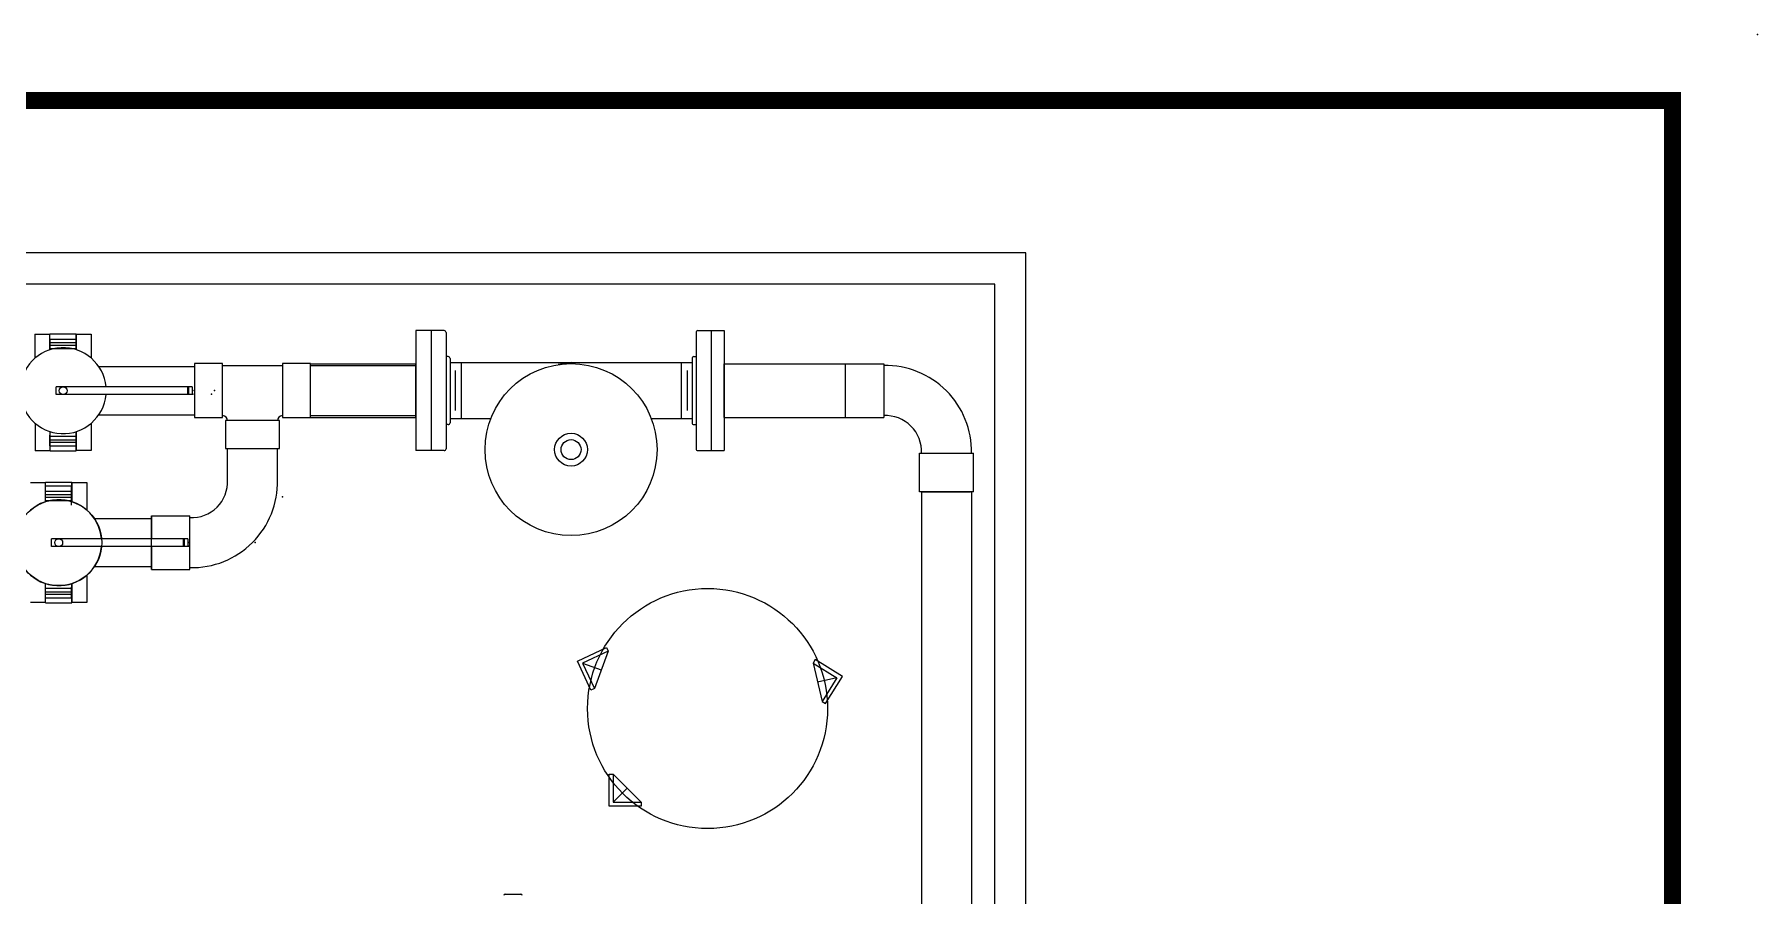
# Model space of a CAD drawing. Header units: inches. Extents: x 3128 to 3569, y 1222 to 1501.
# Drawn here: x 3461.8 to 3569.4, y 1446.9 to 1500.7 of the extents above; entities that cross this region are included whole.
import ezdxf

# ---------------------------------------------------------------- set-up
doc = ezdxf.new("R2010")
doc.units = ezdxf.units.IN
doc.header["$MEASUREMENT"] = 0
doc.header["$PDSIZE"] = -1
for name, color, linetype in [('WATANK', 7, 'Continuous'), ('WCTANK', 7, 'Continuous'), ('WDPUMP', 7, 'Continuous'), ('WSPUMP', 7, 'Continuous')]:
    doc.layers.add(name, color=color, linetype=linetype)

msp = doc.modelspace()

# ---------------------------------------------------------------- linework, layer by layer
at = {"color": 0, "linetype": 'Continuous'}
for p, q in [((3523.7065, 1487.0811), (3411.7025, 1487.0811)), ((3523.7065, 1487.0811), (3411.7025, 1487.0811)), ((3523.7065, 1398.8311), (3523.7065, 1487.0811)), ((3523.7065, 1398.8311), (3523.7065, 1487.0811)), ((3521.7696, 1485.1128), (3413.6524, 1485.1128)), ((3521.7696, 1485.1128), (3413.6524, 1485.1128)), ((3521.7696, 1400.6745), (3521.7696, 1485.1128)), ((3521.7696, 1400.6745), (3521.7696, 1485.1128))]:
    msp.add_line(p, q, dxfattribs=at)
at = {"color": 0, "linetype": 'Continuous', "lineweight": 20, "const_width": 1.0712}
msp.add_lwpolyline([(3135.638, 1228.7897), (3564.128, 1228.7897), (3564.128, 1496.596), (3135.638, 1496.596), (3135.638, 1228.7897)], dxfattribs=at)
at = {"color": 0, "linetype": 'Continuous', "lineweight": 20}
msp.add_point((3569.4379, 1500.7214), dxfattribs=at)
at = {"layer": 'WATANK', "color": 0, "linetype": 'Continuous'}
for p, q in [((3479.0142, 1480.1506), (3485.6039, 1480.1506)), ((3504.8639, 1480.1506), (3514.8395, 1480.1506)), ((3504.8639, 1480.1506), (3514.8395, 1480.1506)), ((3512.4356, 1476.7852), (3512.4356, 1480.1506)), ((3512.4356, 1476.7852), (3512.4356, 1480.1506)), ((3514.8395, 1480.1506), (3514.8395, 1476.7852)), ((3514.8395, 1480.1506), (3514.8395, 1476.7852)), ((3479.0142, 1476.7852), (3485.6039, 1476.7852)), ((3504.8639, 1476.7852), (3514.8395, 1476.7852)), ((3504.8639, 1476.7852), (3514.8395, 1476.7852)), ((3517.0702, 1474.5545), (3520.4356, 1474.5545)), ((3517.0702, 1472.1506), (3517.0702, 1474.5545)), ((3517.0702, 1474.5545), (3520.4356, 1474.5545)), ((3517.0702, 1472.1506), (3517.0702, 1474.5545)), ((3520.4356, 1472.1506), (3520.4356, 1474.5545)), ((3520.4356, 1472.1506), (3520.4356, 1474.5545)), ((3520.4356, 1472.1506), (3517.0702, 1472.1506)), ((3520.4356, 1472.1506), (3517.0702, 1472.1506)), ((3517.1996, 1472.1506), (3517.1996, 1433.1246)), ((3517.1996, 1472.1506), (3517.1996, 1433.1246)), ((3517.2529, 1472.1506), (3520.2529, 1472.1506)), ((3517.2529, 1472.1506), (3520.2529, 1472.1506)), ((3520.3246, 1472.1506), (3520.3246, 1433.1246)), ((3520.3246, 1472.1506), (3520.3246, 1433.1246))]:
    msp.add_line(p, q, dxfattribs=at)
for centre, radius, start, end in [((3514.9587, 1474.6737), 5.3581, 358.72526, 91.27474), ((3514.9587, 1474.6737), 5.3581, 358.72526, 91.27474), ((3514.9547, 1474.6697), 2.2387, 357.04941, 92.95059), ((3514.9547, 1474.6697), 2.2387, 357.04941, 92.95059)]:
    msp.add_arc(centre, radius, start, end, dxfattribs=at)
at = {"layer": 'WCTANK', "color": 0, "linetype": 'Continuous'}
msp.add_line((3491.1861, 1447.0071), (3492.1616, 1447.0071), dxfattribs=at)
msp.add_line((3491.1861, 1447.0071), (3492.1616, 1447.0071), dxfattribs=at)
for centre, start, end in [((3491.1861, 1446.9194), 90, 180), ((3491.1861, 1446.9194), 90, 180), ((3492.1616, 1446.9194), 0, 90), ((3492.1616, 1446.9194), 0, 90)]:
    msp.add_arc(centre, 0.0877, start, end, dxfattribs=at)
at = {"layer": 'WDPUMP', "color": 0, "linetype": 'Continuous'}
for p, q in [((3461.7963, 1481.9938), (3461.7963, 1480.4932)), ((3461.7963, 1481.9938), (3462.7338, 1481.9938)), ((3464.3652, 1481.9967), (3462.7338, 1481.9967)), ((3462.7338, 1481.4659), (3462.7338, 1481.9967)), ((3462.743, 1481.687), (3464.3743, 1481.687)), ((3462.743, 1481.3115), (3462.743, 1481.687)), ((3464.3652, 1481.4659), (3464.3652, 1481.9967)), ((3464.3652, 1481.9967), (3464.3652, 1481.028)), ((3464.3652, 1481.9967), (3465.3027, 1481.9967)), ((3464.3743, 1481.3115), (3464.3743, 1481.687)), ((3465.3027, 1481.9967), (3465.3027, 1480.5089)), ((3485.6039, 1482.2179), (3485.6039, 1474.7179)), ((3486.5439, 1482.2179), (3485.6039, 1482.2179)), ((3486.5439, 1482.2179), (3486.5439, 1474.7179)), ((3487.3639, 1482.2179), (3486.5439, 1482.2179)), ((3487.4839, 1482.0979), (3487.4839, 1474.8379)), ((3503.1039, 1482.0979), (3503.1039, 1474.8379)), ((3503.2239, 1482.2179), (3504.0439, 1482.2179)), ((3504.0439, 1482.2179), (3504.0439, 1474.7179)), ((3504.0439, 1482.2179), (3504.8639, 1482.2179)), ((3504.8639, 1482.2179), (3504.8639, 1474.7179)), ((3462.7338, 1481.4659), (3464.3652, 1481.4659)), ((3462.7338, 1481.0904), (3462.7338, 1481.4659)), ((3462.7338, 1481.0904), (3464.3652, 1481.0904)), ((3462.7338, 1481.0221), (3462.7338, 1481.0904)), ((3462.743, 1481.3115), (3464.3743, 1481.3115)), ((3462.743, 1481.0251), (3462.743, 1481.3115)), ((3464.3652, 1481.0904), (3464.3652, 1481.4659)), ((3464.3652, 1481.028), (3464.3652, 1481.0904)), ((3464.3743, 1481.0251), (3464.3743, 1481.3115)), ((3487.6139, 1480.5929), (3487.4839, 1480.5929)), ((3502.9739, 1480.5929), (3503.1039, 1480.5929)), ((3465.7879, 1479.9649), (3471.7642, 1479.9649)), ((3471.7642, 1480.1554), (3471.7642, 1476.7804)), ((3473.5142, 1480.1554), (3471.7642, 1480.1554)), ((3473.5142, 1476.7804), (3473.5142, 1480.1554)), ((3473.5142, 1480.0304), (3477.2642, 1480.0304)), ((3479.0142, 1480.1554), (3477.2642, 1480.1554)), ((3477.2642, 1480.1554), (3477.2642, 1476.7804)), ((3479.0142, 1476.7804), (3479.0142, 1480.1554)), ((3479.0142, 1480.0304), (3485.6039, 1480.0304)), ((3485.6039, 1476.7852), (3485.6039, 1480.1506)), ((3487.7339, 1480.4729), (3487.7339, 1476.4629)), ((3487.7339, 1480.2179), (3502.8539, 1480.2179)), ((3488.0439, 1479.7179), (3488.0439, 1477.2179)), ((3488.4189, 1480.2179), (3488.4189, 1476.7179)), ((3495.2939, 1480.2179), (3494.4813, 1480.0936)), ((3502.1689, 1480.2179), (3502.1689, 1476.7179)), ((3502.5439, 1479.7179), (3502.5439, 1477.2179)), ((3502.8539, 1480.4729), (3502.8539, 1476.4629)), ((3504.8639, 1476.7852), (3504.8639, 1480.1506)), ((3504.8639, 1478.4679), (3504.8639, 1480.0304)), ((3504.8639, 1476.9679), (3504.8639, 1479.9679)), ((3463.1119, 1478.2182), (3463.1119, 1478.7117)), ((3471.6194, 1478.7117), (3463.1119, 1478.7117)), ((3471.331, 1478.7117), (3471.331, 1478.2182)), ((3471.3898, 1478.7055), (3471.3898, 1478.212)), ((3471.6194, 1478.7117), (3471.6194, 1478.2182)), ((3471.6194, 1478.2182), (3463.1119, 1478.2182)), ((3461.8055, 1476.4288), (3461.8055, 1474.7149)), ((3465.3118, 1476.4316), (3465.3118, 1474.7178)), ((3465.7879, 1476.9649), (3471.7642, 1476.9649)), ((3471.7642, 1476.7804), (3473.5142, 1476.7804)), ((3477.0767, 1476.5929), (3473.7017, 1476.5929)), ((3473.7017, 1476.5929), (3473.7017, 1474.8429)), ((3477.0767, 1474.8429), (3477.0767, 1476.5929)), ((3477.2642, 1476.7804), (3479.0142, 1476.7804)), ((3479.0142, 1476.9054), (3485.6039, 1476.9054)), ((3487.6139, 1476.3429), (3487.4839, 1476.3429)), ((3487.7339, 1476.7179), (3490.2803, 1476.7179)), ((3500.3076, 1476.7179), (3502.8539, 1476.7179)), ((3502.9739, 1476.3429), (3503.1039, 1476.3429)), ((3462.7338, 1475.3973), (3462.7338, 1475.6837)), ((3462.7338, 1475.3973), (3464.3652, 1475.3973)), ((3462.7338, 1475.0218), (3462.7338, 1475.3973)), ((3462.743, 1475.6184), (3462.743, 1475.9048)), ((3462.743, 1475.6184), (3464.3743, 1475.6184)), ((3462.743, 1475.2429), (3462.743, 1475.6184)), ((3462.743, 1475.2429), (3464.3743, 1475.2429)), ((3462.743, 1474.7121), (3462.743, 1475.2429)), ((3464.3652, 1475.3973), (3464.3652, 1475.6837)), ((3464.3652, 1475.0218), (3464.3652, 1475.3973)), ((3464.3743, 1475.6184), (3464.3743, 1475.9048)), ((3464.3743, 1475.9048), (3464.3743, 1474.7178)), ((3464.3743, 1475.2429), (3464.3743, 1475.6184)), ((3464.3743, 1474.7121), (3464.3743, 1475.2429)), ((3462.743, 1474.7149), (3461.8055, 1474.7149)), ((3462.7338, 1475.0218), (3464.3652, 1475.0218)), ((3462.743, 1474.7121), (3464.3743, 1474.7121)), ((3465.3118, 1474.7178), (3464.3743, 1474.7178)), ((3473.7017, 1474.8429), (3477.0767, 1474.8429)), ((3473.8267, 1472.8825), (3473.8267, 1474.8429)), ((3476.9517, 1472.8825), (3476.9517, 1474.8429)), ((3486.5439, 1474.7179), (3485.6039, 1474.7179)), ((3487.3639, 1474.7179), (3486.5439, 1474.7179)), ((3503.2239, 1474.7179), (3504.0439, 1474.7179)), ((3504.0439, 1474.7179), (3504.8639, 1474.7179)), ((3461.526, 1472.719), (3462.4635, 1472.719)), ((3464.0857, 1472.5008), (3462.4544, 1472.5008)), ((3462.4544, 1471.97), (3462.4544, 1472.5008)), ((3462.4544, 1471.97), (3464.0857, 1471.97)), ((3462.4544, 1471.5945), (3462.4544, 1471.97)), ((3464.0948, 1472.7219), (3462.4635, 1472.7219)), ((3462.4635, 1472.1911), (3462.4635, 1472.7219)), ((3462.4635, 1472.1911), (3464.0948, 1472.1911)), ((3462.4635, 1471.8156), (3462.4635, 1472.1911)), ((3464.0857, 1471.97), (3464.0857, 1472.5008)), ((3464.0857, 1471.5945), (3464.0857, 1471.97)), ((3464.0948, 1472.1911), (3464.0948, 1472.7219)), ((3464.0948, 1472.7219), (3464.0948, 1471.5292)), ((3464.0948, 1472.7219), (3465.0323, 1472.7219)), ((3464.0948, 1471.8156), (3464.0948, 1472.1911)), ((3465.0323, 1472.7219), (3465.0323, 1471.008)), ((3462.4544, 1471.5945), (3464.0857, 1471.5945)), ((3462.4635, 1471.8156), (3464.0948, 1471.8156)), ((3462.4635, 1471.5292), (3462.4635, 1471.8156)), ((3464.0857, 1471.3081), (3464.0857, 1471.5945)), ((3464.0948, 1471.5292), (3464.0948, 1471.8156)), ((3465.5084, 1470.469), (3469.0719, 1470.469)), ((3469.0719, 1467.2864), (3469.0719, 1470.6517)), ((3469.0719, 1470.6517), (3471.4757, 1470.6517)), ((3469.0719, 1470.6517), (3469.0719, 1469.2158)), ((3471.4757, 1467.2864), (3471.4757, 1470.6517)), ((3462.8325, 1468.7223), (3462.8325, 1469.2158)), ((3471.3399, 1469.2158), (3462.8325, 1469.2158)), ((3471.3399, 1468.7223), (3462.8325, 1468.7223)), ((3469.0719, 1468.7223), (3469.0719, 1467.2864)), ((3471.0515, 1469.2158), (3471.0515, 1468.7223)), ((3471.1103, 1469.2096), (3471.1103, 1468.7161)), ((3471.3399, 1469.2158), (3471.3399, 1468.7223)), ((3465.0323, 1466.9357), (3465.0323, 1465.2219)), ((3465.5084, 1467.469), (3469.0719, 1467.469)), ((3469.0719, 1467.2864), (3471.4757, 1467.2864)), ((3462.4544, 1465.9014), (3462.4544, 1466.1878)), ((3462.4544, 1465.9014), (3464.0857, 1465.9014)), ((3462.4544, 1465.5259), (3462.4544, 1465.9014)), ((3462.4544, 1465.5259), (3464.0857, 1465.5259)), ((3462.4635, 1466.1225), (3462.4635, 1466.4089)), ((3462.4635, 1466.1225), (3464.0948, 1466.1225)), ((3462.4635, 1465.747), (3462.4635, 1466.1225)), ((3462.4635, 1465.747), (3464.0948, 1465.747)), ((3462.4635, 1465.2162), (3462.4635, 1465.747)), ((3464.0857, 1465.9014), (3464.0857, 1466.1878)), ((3464.0857, 1465.5259), (3464.0857, 1465.9014)), ((3464.0948, 1466.1225), (3464.0948, 1466.4089)), ((3464.0948, 1466.4089), (3464.0948, 1465.2219)), ((3464.0948, 1465.747), (3464.0948, 1466.1225)), ((3464.0948, 1465.2162), (3464.0948, 1465.747)), ((3462.4635, 1465.219), (3461.526, 1465.219)), ((3462.4635, 1465.2162), (3464.0948, 1465.2162)), ((3465.0323, 1465.2219), (3464.0948, 1465.2219)), ((3495.6881, 1461.5614), (3497.5003, 1462.4075)), ((3497.5003, 1462.4075), (3497.6061, 1462.181)), ((3496.5342, 1459.7492), (3495.6881, 1461.5614)), ((3497.6061, 1462.181), (3496.0204, 1461.4406)), ((3496.0204, 1461.4406), (3496.7607, 1459.8549)), ((3496.0204, 1461.4406), (3497.1834, 1461.018)), ((3497.6061, 1462.181), (3496.7607, 1459.8549)), ((3510.5468, 1461.6599), (3510.4159, 1461.447)), ((3510.4159, 1461.447), (3511.9066, 1460.5304)), ((3510.4159, 1461.447), (3510.99, 1459.0396)), ((3512.2505, 1460.6124), (3510.5468, 1461.6599)), ((3511.9066, 1460.5304), (3510.7029, 1460.2433)), ((3511.9066, 1460.5304), (3510.99, 1459.0396)), ((3511.203, 1458.9087), (3512.2505, 1460.6124)), ((3496.7607, 1459.8549), (3496.5342, 1459.7492)), ((3510.99, 1459.0396), (3511.203, 1458.9087)), ((3497.6727, 1452.5111), (3497.6828, 1454.5111)), ((3497.6828, 1454.5111), (3497.9328, 1454.5099)), ((3497.9328, 1454.5099), (3497.924, 1452.7599)), ((3497.924, 1452.7599), (3498.8034, 1453.6304)), ((3497.9328, 1454.5099), (3499.6739, 1452.751)), ((3497.924, 1452.7599), (3499.6739, 1452.751)), ((3499.6739, 1452.751), (3499.6727, 1452.501)), ((3499.6727, 1452.501), (3497.6727, 1452.5111))]:
    msp.add_line(p, q, dxfattribs=at)
for centre, radius in [((3495.2939, 1474.7804), 5.375), ((3463.5586, 1478.4649), 0.2468), ((3495.2939, 1474.7804), 1.027), ((3495.2939, 1474.7804), 0.625), ((3463.2792, 1468.969), 2.6869), ((3463.2792, 1468.969), 0.2468), ((3503.827, 1458.6034), 7.5)]:
    msp.add_circle(centre, radius, dxfattribs=at)
for centre, radius, start, end in [((3487.3639, 1482.0979), 0.12, 0, 90), ((3503.2239, 1482.0979), 0.12, 90, 180), ((3463.5586, 1478.4649), 2.6869, 5.269224, 354.730776), ((3487.6139, 1480.4729), 0.12, 0, 90), ((3502.9739, 1480.4729), 0.12, 90, 180), ((3473.5142, 1476.5929), 0.3125, 0, 90), ((3477.2642, 1476.5929), 0.3125, 90, 180), ((3487.6139, 1476.4629), 0.12, 270, 0), ((3502.9739, 1476.4629), 0.12, 180, 270), ((3487.3639, 1474.8379), 0.12, 270, 0), ((3503.2239, 1474.8379), 0.12, 180, 270), ((3471.5949, 1472.7633), 5.3581, 268.72526, 1.27474), ((3471.591, 1472.7673), 2.2387, 267.04941, 2.95059), ((3463.2792, 1468.969), 2.6869, 5.269224, 354.730776)]:
    msp.add_arc(centre, radius, start, end, dxfattribs=at)
for p in [(3471.6686, 1478.4663), (3473.0122, 1478.4679), (3471.6595, 1478.2452), (3472.83, 1478.242), (3477.2718, 1471.8376), (3471.3801, 1468.7494), (3471.3892, 1468.9705), (3475.5623, 1468.969)]:
    msp.add_point(p, dxfattribs=at)
at = {"layer": 'WSPUMP', "color": 0, "linetype": 'Continuous'}
for p, q in [((3461.7963, 1481.9938), (3461.7963, 1480.4932)), ((3461.7963, 1481.9938), (3462.7338, 1481.9938)), ((3464.3652, 1481.9967), (3462.7338, 1481.9967)), ((3462.7338, 1481.4659), (3462.7338, 1481.9967)), ((3462.743, 1481.687), (3464.3743, 1481.687)), ((3462.743, 1481.3115), (3462.743, 1481.687)), ((3464.3652, 1481.4659), (3464.3652, 1481.9967)), ((3464.3652, 1481.9967), (3464.3652, 1481.028)), ((3464.3652, 1481.9967), (3465.3027, 1481.9967)), ((3464.3743, 1481.3115), (3464.3743, 1481.687)), ((3465.3027, 1481.9967), (3465.3027, 1480.5089)), ((3485.6039, 1482.2179), (3485.6039, 1474.7179)), ((3486.5439, 1482.2179), (3485.6039, 1482.2179)), ((3486.5439, 1482.2179), (3486.5439, 1474.7179)), ((3487.3639, 1482.2179), (3486.5439, 1482.2179)), ((3487.4839, 1482.0979), (3487.4839, 1474.8379)), ((3503.1039, 1482.0979), (3503.1039, 1474.8379)), ((3503.2239, 1482.2179), (3504.0439, 1482.2179)), ((3504.0439, 1482.2179), (3504.0439, 1474.7179)), ((3504.0439, 1482.2179), (3504.8639, 1482.2179)), ((3504.8639, 1482.2179), (3504.8639, 1474.7179)), ((3462.7338, 1481.4659), (3464.3652, 1481.4659)), ((3462.7338, 1481.0904), (3462.7338, 1481.4659)), ((3462.7338, 1481.0904), (3464.3652, 1481.0904)), ((3462.7338, 1481.0221), (3462.7338, 1481.0904)), ((3462.743, 1481.3115), (3464.3743, 1481.3115)), ((3462.743, 1481.0251), (3462.743, 1481.3115)), ((3464.3652, 1481.0904), (3464.3652, 1481.4659)), ((3464.3652, 1481.028), (3464.3652, 1481.0904)), ((3464.3743, 1481.0251), (3464.3743, 1481.3115)), ((3487.6139, 1480.5929), (3487.4839, 1480.5929)), ((3502.9739, 1480.5929), (3503.1039, 1480.5929)), ((3465.7879, 1479.9649), (3471.7642, 1479.9649)), ((3471.7642, 1480.1554), (3471.7642, 1476.7804)), ((3473.5142, 1480.1554), (3471.7642, 1480.1554)), ((3473.5142, 1476.7804), (3473.5142, 1480.1554)), ((3473.5142, 1480.0304), (3477.2642, 1480.0304)), ((3479.0142, 1480.1554), (3477.2642, 1480.1554)), ((3477.2642, 1480.1554), (3477.2642, 1476.7804)), ((3479.0142, 1476.7804), (3479.0142, 1480.1554)), ((3479.0142, 1480.1506), (3485.6039, 1480.1506)), ((3479.0142, 1480.0304), (3485.6039, 1480.0304)), ((3485.6039, 1476.7852), (3485.6039, 1480.1506)), ((3487.7339, 1480.4729), (3487.7339, 1476.4629)), ((3487.7339, 1480.2179), (3502.8539, 1480.2179)), ((3488.0439, 1479.7179), (3488.0439, 1477.2179)), ((3488.4189, 1480.2179), (3488.4189, 1476.7179)), ((3495.2939, 1480.2179), (3494.4813, 1480.0936)), ((3502.1689, 1480.2179), (3502.1689, 1476.7179)), ((3502.5439, 1479.7179), (3502.5439, 1477.2179)), ((3502.8539, 1480.4729), (3502.8539, 1476.4629)), ((3504.8639, 1476.7852), (3504.8639, 1480.1506)), ((3504.8639, 1478.4679), (3504.8639, 1480.0304)), ((3504.8639, 1476.9679), (3504.8639, 1479.9679)), ((3463.1119, 1478.2182), (3463.1119, 1478.7117)), ((3471.6194, 1478.7117), (3463.1119, 1478.7117)), ((3471.331, 1478.7117), (3471.331, 1478.2182)), ((3471.3898, 1478.7055), (3471.3898, 1478.212)), ((3471.6194, 1478.7117), (3471.6194, 1478.2182)), ((3471.6194, 1478.2182), (3463.1119, 1478.2182)), ((3461.8055, 1476.4288), (3461.8055, 1474.7149)), ((3465.3118, 1476.4316), (3465.3118, 1474.7178)), ((3465.7879, 1476.9649), (3471.7642, 1476.9649)), ((3471.7642, 1476.7804), (3473.5142, 1476.7804)), ((3477.0767, 1476.5929), (3473.7017, 1476.5929)), ((3477.2642, 1476.7804), (3479.0142, 1476.7804)), ((3479.0142, 1476.9054), (3485.6039, 1476.9054)), ((3479.0142, 1476.7852), (3485.6039, 1476.7852)), ((3487.6139, 1476.3429), (3487.4839, 1476.3429)), ((3487.7339, 1476.7179), (3490.2803, 1476.7179)), ((3500.3076, 1476.7179), (3502.8539, 1476.7179)), ((3502.9739, 1476.3429), (3503.1039, 1476.3429)), ((3462.7338, 1475.3973), (3462.7338, 1475.6837)), ((3462.7338, 1475.3973), (3464.3652, 1475.3973)), ((3462.7338, 1475.0218), (3462.7338, 1475.3973)), ((3462.743, 1475.6184), (3462.743, 1475.9048)), ((3462.743, 1475.6184), (3464.3743, 1475.6184)), ((3462.743, 1475.2429), (3462.743, 1475.6184)), ((3462.743, 1475.2429), (3464.3743, 1475.2429)), ((3462.743, 1474.7121), (3462.743, 1475.2429)), ((3464.3652, 1475.3973), (3464.3652, 1475.6837)), ((3464.3652, 1475.0218), (3464.3652, 1475.3973)), ((3464.3743, 1475.6184), (3464.3743, 1475.9048)), ((3464.3743, 1475.9048), (3464.3743, 1474.7178)), ((3464.3743, 1475.2429), (3464.3743, 1475.6184)), ((3464.3743, 1474.7121), (3464.3743, 1475.2429)), ((3462.743, 1474.7149), (3461.8055, 1474.7149)), ((3462.7338, 1475.0218), (3464.3652, 1475.0218)), ((3462.743, 1474.7121), (3464.3743, 1474.7121)), ((3465.3118, 1474.7178), (3464.3743, 1474.7178)), ((3486.5439, 1474.7179), (3485.6039, 1474.7179)), ((3487.3639, 1474.7179), (3486.5439, 1474.7179)), ((3503.2239, 1474.7179), (3504.0439, 1474.7179)), ((3504.0439, 1474.7179), (3504.8639, 1474.7179)), ((3495.6881, 1461.5614), (3497.5003, 1462.4075)), ((3497.5003, 1462.4075), (3497.6061, 1462.181)), ((3496.5342, 1459.7492), (3495.6881, 1461.5614)), ((3497.6061, 1462.181), (3496.0204, 1461.4406)), ((3496.0204, 1461.4406), (3496.7607, 1459.8549)), ((3496.0204, 1461.4406), (3497.1834, 1461.018)), ((3497.6061, 1462.181), (3496.7607, 1459.8549)), ((3510.5468, 1461.6599), (3510.4159, 1461.447)), ((3510.4159, 1461.447), (3511.9066, 1460.5304)), ((3510.4159, 1461.447), (3510.99, 1459.0396)), ((3512.2505, 1460.6124), (3510.5468, 1461.6599)), ((3511.9066, 1460.5304), (3510.7029, 1460.2433)), ((3511.9066, 1460.5304), (3510.99, 1459.0396)), ((3511.203, 1458.9087), (3512.2505, 1460.6124)), ((3496.7607, 1459.8549), (3496.5342, 1459.7492)), ((3510.99, 1459.0396), (3511.203, 1458.9087)), ((3497.6727, 1452.5111), (3497.6828, 1454.5111)), ((3497.6828, 1454.5111), (3497.9328, 1454.5099)), ((3497.9328, 1454.5099), (3497.924, 1452.7599)), ((3497.924, 1452.7599), (3498.8034, 1453.6304)), ((3497.9328, 1454.5099), (3499.6739, 1452.751)), ((3497.924, 1452.7599), (3499.6739, 1452.751)), ((3499.6739, 1452.751), (3499.6727, 1452.501)), ((3499.6727, 1452.501), (3497.6727, 1452.5111))]:
    msp.add_line(p, q, dxfattribs=at)
for centre, radius in [((3495.2939, 1474.7804), 5.375), ((3463.5586, 1478.4649), 0.2468), ((3495.2939, 1474.7804), 1.027), ((3495.2939, 1474.7804), 0.625), ((3503.827, 1458.6034), 7.5)]:
    msp.add_circle(centre, radius, dxfattribs=at)
for centre, radius, start, end in [((3487.3639, 1482.0979), 0.12, 0, 90), ((3503.2239, 1482.0979), 0.12, 90, 180), ((3463.5586, 1478.4649), 2.6869, 5.269224, 354.730776), ((3487.6139, 1480.4729), 0.12, 0, 90), ((3502.9739, 1480.4729), 0.12, 90, 180), ((3473.5142, 1476.5929), 0.3125, 0, 90), ((3477.2642, 1476.5929), 0.3125, 90, 180), ((3487.6139, 1476.4629), 0.12, 270, 0), ((3502.9739, 1476.4629), 0.12, 180, 270), ((3487.3639, 1474.8379), 0.12, 270, 0), ((3503.2239, 1474.8379), 0.12, 180, 270)]:
    msp.add_arc(centre, radius, start, end, dxfattribs=at)
for p in [(3471.6686, 1478.4663), (3473.0122, 1478.4679), (3471.6595, 1478.2452), (3472.83, 1478.242)]:
    msp.add_point(p, dxfattribs=at)

doc.saveas('drawing.dxf')
